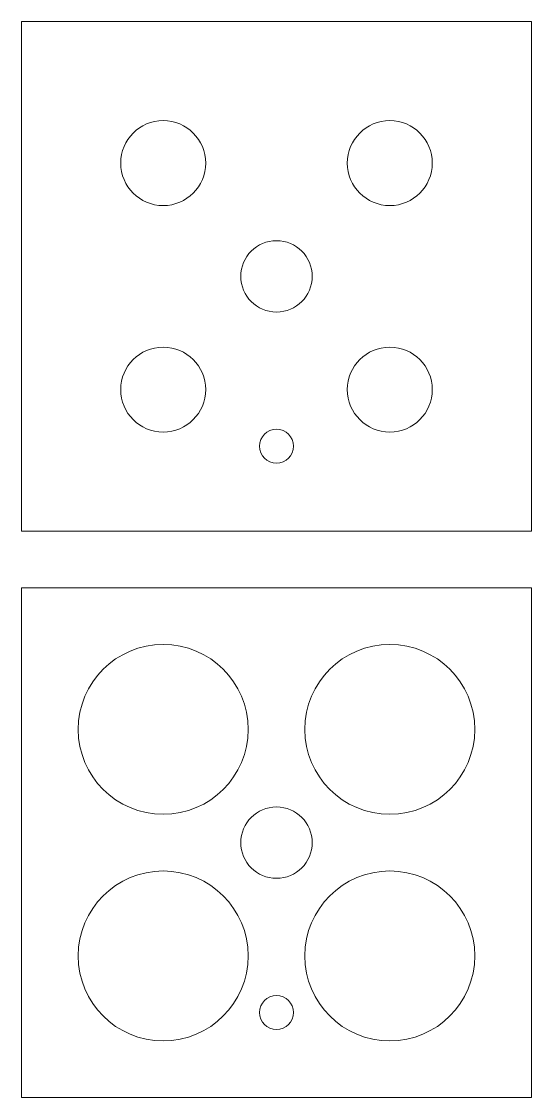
# Model space of a CAD drawing. Header units: millimetres. Extents: x 55 to 145, y 55 to 245.
import ezdxf

# ---------------------------------------------------------------- set-up
doc = ezdxf.new("R2010")
doc.units = ezdxf.units.MM
doc.layers.get('0').update_dxf_attribs({"color": 3, "lineweight": 25, "true_color": 0x00ff00})

msp = doc.modelspace()

# ---------------------------------------------------------------- linework, layer by layer
at = {"color": 1, "lineweight": 5}
for p, q in [((145, 245), (55, 245)), ((55, 245), (55, 155)), ((145, 155), (145, 245)), ((55, 155), (145, 155)), ((145, 145), (55, 145)), ((55, 145), (55, 55)), ((145, 55), (145, 145)), ((55, 55), (145, 55))]:
    msp.add_line(p, q, dxfattribs=at)
for centre, radius in [((80, 220), 7.5), ((120, 220), 7.5), ((100, 200), 6.3), ((80, 180), 7.5), ((120, 180), 7.5), ((100, 170), 3), ((80, 120), 15), ((120, 120), 15), ((100, 100), 6.3), ((80, 80), 15), ((120, 80), 15), ((100, 70), 3)]:
    msp.add_circle(centre, radius, dxfattribs=at)

doc.saveas('drawing.dxf')
